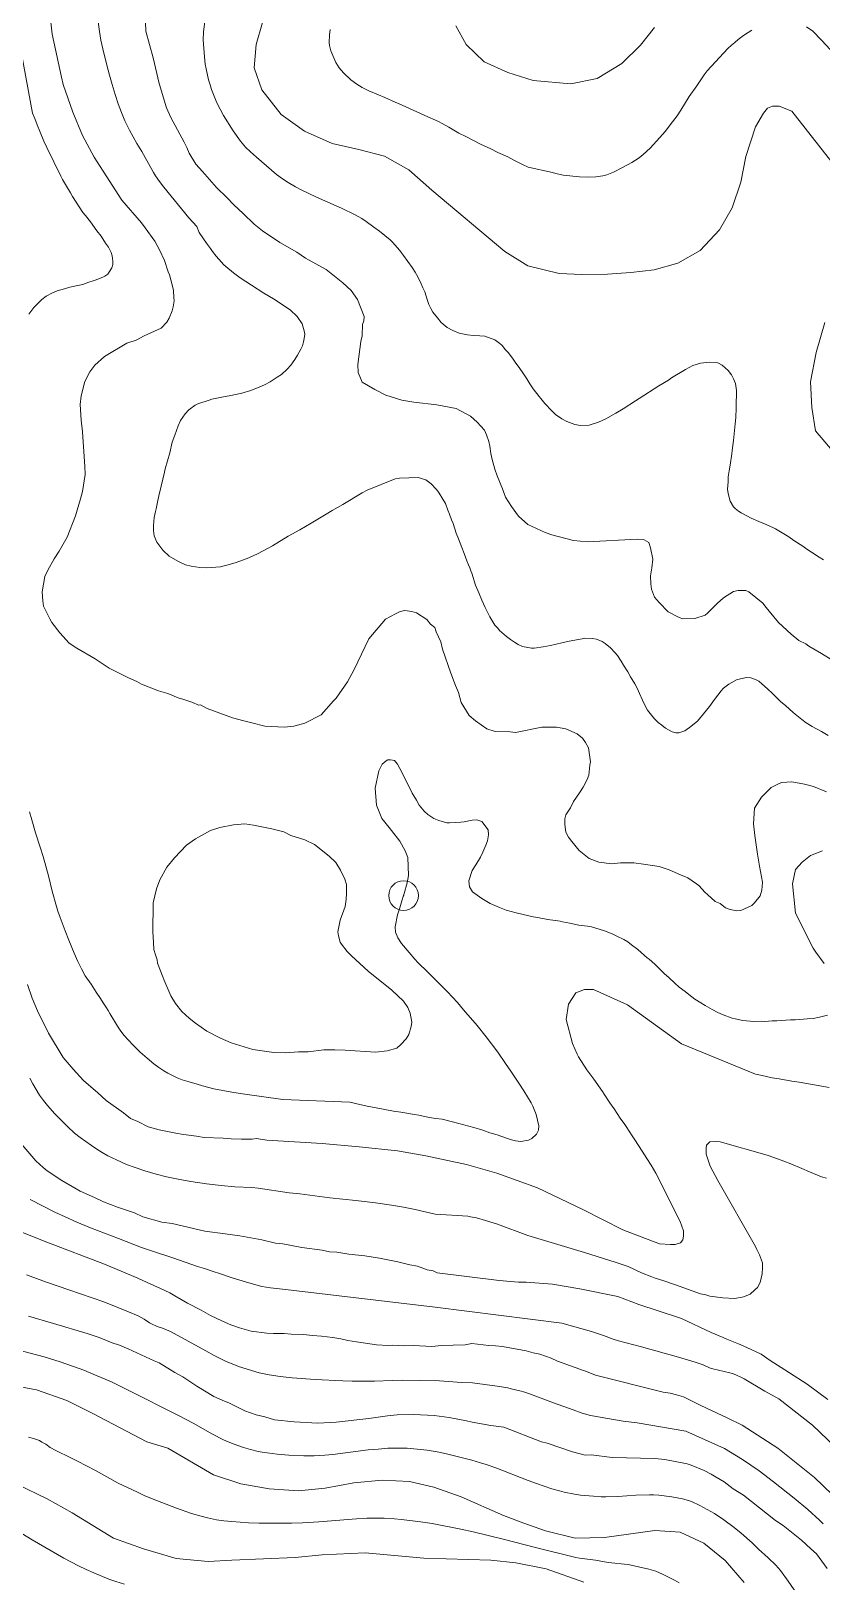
# Model space of a CAD drawing. Header units: metres. Extents: x 548946 to 557077, y 1838800 to 1845419.
# Drawn here: x 552722 to 553096, y 1842245 to 1842978 of the extents above; entities that cross this region are included whole.
import ezdxf

# ---------------------------------------------------------------- set-up
doc = ezdxf.new("R2010")
doc.units = ezdxf.units.M
doc.header["$LTSCALE"] = 28
doc.header["$PDMODE"] = 32
doc.header["$PDSIZE"] = 14
doc.layers.add('1', color=7, linetype='Continuous', lineweight=13)
doc.layers.add('2', color=7, linetype='Continuous', lineweight=13)

msp = doc.modelspace()

# ---------------------------------------------------------------- linework, layer by layer
at = {"layer": '1'}
for points in [[(552796.78, 1842920.53), (552795.72, 1842923.2), (552794.43, 1842925.59), (552788.18, 1842937.26), (552786.14, 1842941.83), (552782.64, 1842953.34), (552779.85, 1842965.45), (552776.35, 1842978.12), (552775.83, 1842990.48)], [(552731.31, 1842983.77), (552732.11, 1842976.75), (552736.47, 1842956.41), (552737.38, 1842952.96), (552741.94, 1842939.76), (552746.49, 1842928.85), (552751.99, 1842918.55), (552756.3, 1842911.93), (552764.99, 1842898.19), (552774.33, 1842887.57), (552776.13, 1842885.23), (552780.66, 1842878.89), (552782.91, 1842874.83), (552785.26, 1842869.76), (552786.9, 1842864.36), (552787.57, 1842862.91), (552788.87, 1842858.24), (552789.44, 1842855.51), (552789.56, 1842852.22), (552789.73, 1842850.71), (552789.3, 1842847.87), (552788.74, 1842846.02), (552787.36, 1842842.56), (552786.31, 1842840.66), (552783.59, 1842837.81), (552775.63, 1842834.11), (552771.78, 1842832.14), (552767.38, 1842830.62), (552756.92, 1842824.34), (552752.31, 1842820.26), (552749.87, 1842817.18), (552747.6, 1842812.6), (552745.83, 1842805.8), (552745.29, 1842801.67), (552745.87, 1842794.37), (552746.5, 1842788.85), (552747.56, 1842772.43)], [(552753.91, 1842982.56), (552754.44, 1842977.86), (552755.12, 1842973.91), (552756.02, 1842969.76), (552757.89, 1842962.1), (552759.17, 1842957.3), (552760.41, 1842952.86), (552761.87, 1842948.17), (552763.35, 1842943.73), (552764.89, 1842939.61), (552766.51, 1842935.69), (552768.59, 1842931.29), (552772.1, 1842925.05), (552774.42, 1842921.25), (552779.93, 1842911.31), (552780.88, 1842909.8), (552782.78, 1842907.01), (552784.83, 1842904.33), (552796.71, 1842889.94), (552800.48, 1842885.78), (552801.6, 1842882.91), (552803.54, 1842879.94), (552804.97, 1842877.91), (552806.95, 1842875.44), (552807.92, 1842873.96), (552809.57, 1842871.75), (552810.93, 1842870.31), (552813.22, 1842867.78), (552814.12, 1842866.88), (552817.85, 1842863.92)], [(553100.37, 1842916.21), (553081.52, 1842940.31), (553075.58, 1842942.66), (553072.32, 1842942.66), (553069.94, 1842941.77), (553068.16, 1842939.42), (553064.3, 1842932.96), (553059.71, 1842918.86), (553057.39, 1842906.68), (553053.39, 1842894.69), (553047.41, 1842884.27), (553038.27, 1842874.51), (553027.7, 1842868.43), (553016.52, 1842865.35), (553005.39, 1842864.08), (552994.46, 1842863.34), (552982.31, 1842863.1), (552971.63, 1842863.54), (552956.86, 1842867.23), (552945.96, 1842874.05), (552911.5, 1842903.03), (552900.53, 1842912.66), (552889.04, 1842919.03), (552877.03, 1842922.14), (552864.4, 1842925.05), (552851.3, 1842930.85), (552840.28, 1842938.68), (552831.14, 1842950.32), (552827.5, 1842960.79), (552828.42, 1842971.79), (552831.45, 1842982.25)], [(552922.74, 1842980.54), (552927.71, 1842971.76), (552936.2, 1842963.64), (552947.41, 1842958.64), (552959.26, 1842954.75), (552977.11, 1842953.21), (552989.5, 1842955.78), (553001.26, 1842962.76), (553010, 1842971.45), (553016.6, 1842979.77)], [(553099.77, 1842969.23), (553095.55, 1842973.83), (553091.38, 1842978.04), (553088.44, 1842980.2)], [(553005.93, 1842916.04), (553001.54, 1842913.62), (552997.34, 1842911.51), (552994.1, 1842910.24), (552992.29, 1842909.75), (552988.99, 1842909.28), (552984.92, 1842909.14), (552981.23, 1842909.3), (552973.45, 1842910.13), (552970.03, 1842910.79), (552968.38, 1842911.26), (552956.93, 1842913.86), (552954.29, 1842915.06), (552950.17, 1842917.08), (552947.3, 1842918.65), (552942.56, 1842920.8), (552939.38, 1842922.43), (552936.11, 1842923.95), (552934.42, 1842924.76), (552927.54, 1842928.26), (552924.25, 1842929.98), (552919.44, 1842932.72), (552916.35, 1842934.46), (552914.55, 1842935.35), (552908.23, 1842938.22), (552904.44, 1842939.99), (552897.49, 1842943.18), (552894.13, 1842944.59), (552889.2, 1842946.72), (552886.26, 1842947.98), (552881.66, 1842949.85), (552878.59, 1842951.4), (552876, 1842953.1), (552873.28, 1842955.08), (552869.81, 1842958.37), (552867.74, 1842960.73), (552866.15, 1842963.25), (552863.81, 1842968.87), (552863.13, 1842971.38), (552862.97, 1842972.76), (552863.07, 1842976.26), (552863.37, 1842978.89)], [(553062.58, 1842978.54), (553060.81, 1842977.44), (553058.67, 1842976.1), (553056.09, 1842974.21), (553054.57, 1842972.73), (553053.02, 1842971.46), (553051.2, 1842969.85), (553041.55, 1842959.4), (553040.1, 1842957.41), (553036.67, 1842952.19), (553032.97, 1842947.18), (553029.11, 1842940.82), (553027.27, 1842938.08), (553025.21, 1842935.21), (553021.7, 1842930.74), (553019.15, 1842927.78), (553014.54, 1842922.84), (553011.26, 1842919.79), (553009.39, 1842918.32), (553005.93, 1842916.04)], [(552717.61, 1842967.48), (552722.92, 1842939.34), (552723.91, 1842936.76), (552725.04, 1842933.89), (552726.54, 1842930.37), (552728.22, 1842926.17), (552729.56, 1842923.14), (552736.2, 1842909.63), (552737.08, 1842908.03), (552740.8, 1842901.67), (552741.79, 1842899.99), (552746.55, 1842892.45), (552747.91, 1842891.01), (552750.24, 1842888.08), (552753.23, 1842883.73), (552755.21, 1842881.27), (552757.39, 1842877.92), (552758.71, 1842875.98), (552759.99, 1842873.53), (552760.48, 1842871.89), (552760.86, 1842869.44), (552760.73, 1842867.93), (552760.32, 1842866.28), (552758.36, 1842863.36), (552756.98, 1842862.31), (552754.71, 1842861.25), (552751.45, 1842860.08), (552749.53, 1842859.46), (552746.55, 1842858.42), (552744.21, 1842857.95), (552740.51, 1842857.13), (552738, 1842856.44), (552734.52, 1842855.45), (552732.33, 1842854.5), (552729.31, 1842852.96), (552727.31, 1842851.33), (552725.43, 1842849.42), (552723.55, 1842847.51), (552721.11, 1842844.43)], [(553100.1, 1842681.33), (553095.46, 1842684.11), (553089.48, 1842687.49), (553088.09, 1842688.6), (553084.85, 1842690.26), (553081.21, 1842693.15), (553075.23, 1842698.81), (553070.81, 1842704.15), (553069.35, 1842705.76), (553067.84, 1842707.88), (553061.13, 1842713.21), (553059.79, 1842713.82), (553056.22, 1842713.92), (553053.99, 1842713.41), (553049.27, 1842710.33), (553046.26, 1842707.7), (553041.71, 1842703.11), (553040.54, 1842702.21), (553035.64, 1842700.64), (553030.06, 1842700.51), (553028.22, 1842701.06), (553023.08, 1842703.77), (553018.78, 1842708.11), (553016.7, 1842710.67), (553015.24, 1842714.56), (553014.95, 1842717.07), (553014.77, 1842720.86), (553015.38, 1842724.49), (553015.92, 1842728.62), (553014.79, 1842734.08), (553014, 1842736.53), (553011.82, 1842737.8), (553008.47, 1842738.18), (552985, 1842736.77), (552978.31, 1842737.52), (552968.1, 1842740.17), (552964.92, 1842741.33), (552956.88, 1842744.98), (552952.35, 1842749.04), (552949.04, 1842753.49), (552946.24, 1842757.99), (552944.78, 1842761.89), (552942.31, 1842767.96), (552941.18, 1842771.13), (552939.88, 1842775.81), (552939.32, 1842778.54), (552938.91, 1842782.05), (552938.4, 1842784.28), (552937.28, 1842787.46), (552936.27, 1842789.63), (552932.8, 1842793.3), (552929.67, 1842796.24), (552922.91, 1842799.79), (552913.82, 1842801.54), (552902.99, 1842802.84), (552897.3, 1842803.72), (552889.66, 1842806.15), (552884.52, 1842808.86), (552878.54, 1842812.24), (552876.74, 1842816.86), (552876.56, 1842820.65), (552877.87, 1842831.48), (552878.58, 1842834.1), (552878.73, 1842839.45), (552879.28, 1842841.29), (552879.56, 1842843.36), (552876.35, 1842851.38), (552873.33, 1842855.6), (552869.36, 1842859.21), (552861.53, 1842865.43), (552851.75, 1842870.92), (552847.62, 1842873.75), (552839.74, 1842878.18), (552831.47, 1842883.84), (552827.56, 1842886.95), (552822.41, 1842891.95), (552817.88, 1842896.01), (552814.7, 1842899.46), (552809.83, 1842904.24), (552803.11, 1842911.85), (552799.92, 1842915.3), (552796.78, 1842920.53)], [(552817.85, 1842863.92), (552821.01, 1842861.58), (552826.3, 1842858.1), (552832.11, 1842854.37), (552836.72, 1842851.61), (552844.49, 1842846.51), (552847.85, 1842843.3), (552850.25, 1842839.78), (552851.22, 1842836.5), (552851.4, 1842834.93), (552851.23, 1842832.91), (552850.82, 1842831.27), (552850.32, 1842829.51), (552849.52, 1842827.83), (552848.04, 1842825.06), (552846.78, 1842823.02), (552844.79, 1842820.3), (552843.11, 1842818.41), (552840.41, 1842815.91), (552838.35, 1842814.67), (552835.12, 1842812.41), (552832.67, 1842811.13), (552831.05, 1842810.44), (552825.91, 1842808.26), (552821.76, 1842807.09), (552816.59, 1842806), (552812.2, 1842805.19), (552807.62, 1842804.17), (552806.27, 1842803.82), (552800.89, 1842802), (552799.75, 1842801.47), (552796.71, 1842799.23), (552795.03, 1842797.34), (552792.81, 1842794.09), (552791.59, 1842791.66), (552790.01, 1842787.19), (552788.88, 1842783.96), (552787.67, 1842778.84), (552785.53, 1842771.41), (552785.12, 1842769.76), (552784.4, 1842766.39), (552783.67, 1842763.21), (552782.5, 1842758.59), (552781.86, 1842755.52), (552781.21, 1842752.45), (552780.97, 1842751.2)], [(553101.44, 1842778.85), (553092.63, 1842789.21), (553090.98, 1842800.27), (553090.35, 1842812.5), (553093, 1842826.25), (553097.01, 1842840.5)], [(552747.56, 1842772.43), (552747.8, 1842768.67), (552746.43, 1842760.64), (552745.55, 1842757.23), (552743.18, 1842749.08), (552739.25, 1842738.98), (552735.43, 1842732.44), (552733.04, 1842728.87), (552730.1, 1842723.45)], [(552812.15, 1842725.13), (552815.28, 1842725.91), (552819.04, 1842727.04), (552825.08, 1842729.23), (552829.43, 1842731.33), (552836.21, 1842734.9), (552843.66, 1842739.54), (552849.1, 1842742.56), (552854.43, 1842745.66), (552861.62, 1842749.98), (552864.33, 1842751.59), (552869.38, 1842754.56), (552878.54, 1842760), (552880.99, 1842761.28), (552894.15, 1842766.57), (552896.21, 1842766.91), (552905.05, 1842767.22), (552908.67, 1842766.14), (552911.08, 1842764.22), (552913.57, 1842761.71), (552914.27, 1842760.79), (552914.97, 1842759.88), (552916.69, 1842757.08), (552917.84, 1842754.92), (552918.99, 1842751.85), (552919.8, 1842749.95), (552920.82, 1842747.17), (552921.5, 1842745.56), (552923.03, 1842740.94), (552924.13, 1842738.27), (552925.7, 1842734.16), (552926.72, 1842731.38), (552928.02, 1842727.84), (552928.73, 1842726.03), (552929.39, 1842724.6), (552929.96, 1842723.07), (552930.38, 1842722.02), (552932.13, 1842716.34), (552933.63, 1842712.82), (552935.13, 1842709.3), (552936.63, 1842705.78), (552938.92, 1842701.45)], [(552780.97, 1842751.2), (552780.39, 1842748.27), (552780.01, 1842744.63), (552780, 1842742.13), (552780.38, 1842739.68), (552781.61, 1842736.73), (552782.93, 1842734.79), (552784.45, 1842732.86), (552787.46, 1842730.11), (552791.43, 1842727.68), (552792.7, 1842727.02), (552795.11, 1842726), (552797.79, 1842725.31), (552801.95, 1842724.69), (552805.06, 1842724.55), (552811.69, 1842725.01), (552812.15, 1842725.13)], [(552730.1, 1842723.45), (552728.66, 1842720.49), (552727.46, 1842713.24), (552727.7, 1842708.94), (552727.98, 1842706.44), (552730.96, 1842700.43), (552731.91, 1842698.76), (552735.78, 1842693.86), (552740.14, 1842689.03), (552743.72, 1842686.64), (552752.43, 1842681.54), (552759.02, 1842677.21), (552768.18, 1842672.67), (552772.2, 1842670.84), (552774.38, 1842669.57), (552782.37, 1842666.42), (552786.83, 1842665.15), (552791.63, 1842663.16), (552794.25, 1842662.44), (552798.5, 1842660.89), (552801.18, 1842659.68), (552802.18, 1842659.79), (552805.42, 1842658.13), (552817.37, 1842653.65), (552822.61, 1842652.22), (552826.52, 1842651.4), (552832.54, 1842649.8), (552841.75, 1842649.33), (552846.26, 1842649.84), (552851.44, 1842651.2), (552859.12, 1842655.13), (552865.08, 1842661.69)], [(552865.08, 1842661.69), (552866.34, 1842663.07), (552871.56, 1842670.78), (552874.72, 1842676.48), (552881.7, 1842691), (552889.53, 1842700.28), (552894.31, 1842702.86), (552896.48, 1842703.87), (552898.71, 1842704.38), (552902.06, 1842704), (552904.18, 1842703.23), (552909.1, 1842700.23), (552910.89, 1842697.89), (552912.85, 1842696.34), (552913.58, 1842694.39), (552915.66, 1842689.55), (552916.56, 1842686.09), (552920.39, 1842674.84), (552922.58, 1842669), (552923.99, 1842665.6), (552925.28, 1842660.92), (552929.04, 1842654.74), (552932.11, 1842652.3), (552937.37, 1842648.58), (552941.33, 1842647.26), (552948.47, 1842647.06), (552951.03, 1842646.84), (552963.46, 1842649.28), (552970.32, 1842649.3), (552974.72, 1842648.54), (552980.08, 1842646.1), (552982.6, 1842644.1), (552984.11, 1842641.99), (552985.4, 1842639.6), (552986.43, 1842632.85), (552986.1, 1842631.29), (552985.61, 1842626.66), (552984.84, 1842624.54), (552982.95, 1842621.02), (552981.24, 1842618.29), (552978.41, 1842614.15), (552976.97, 1842611.19), (552974.8, 1842607.89), (552974.25, 1842606.05), (552974.32, 1842603.26), (552974.72, 1842599.75), (552976.01, 1842597.36), (552977.52, 1842595.25), (552981.05, 1842591.08), (552985.8, 1842587.3), (552990.32, 1842585.53), (552996.51, 1842584.72), (553000.52, 1842585.17), (553006.88, 1842585.14), (553011.51, 1842584.65), (553018.76, 1842583.45), (553023.51, 1842581.96), (553028.87, 1842579.52), (553032.33, 1842578.14), (553036.46, 1842575.31), (553037.58, 1842574.42), (553040.49, 1842571.2), (553041.61, 1842570.31), (553045.3, 1842566.92), (553047.7, 1842565.93), (553050.22, 1842563.93), (553052.34, 1842563.15), (553055.46, 1842562.5), (553057.47, 1842562.73), (553062.53, 1842565.08), (553063.92, 1842566.26)], [(552938.92, 1842701.45), (552941.28, 1842697.43), (552942.64, 1842695.99), (552943.46, 1842694.98), (552946.77, 1842692.17), (552948.64, 1842690.68), (552950.48, 1842689.4), (552952.19, 1842688.4), (552954.3, 1842687.44), (552958.48, 1842686.62), (552959.77, 1842686.67), (552964.11, 1842687.17), (552967.52, 1842687.86), (552972.86, 1842689.17), (552976.36, 1842689.96), (552982.42, 1842691.06), (552983.69, 1842691.3), (552987.2, 1842691.2), (552989.23, 1842690.84), (552991.84, 1842689.84), (552993.36, 1842688.82), (552995.79, 1842686.7), (552997.84, 1842684.54), (552999.09, 1842683.19), (553000.9, 1842680.5), (553002.02, 1842678.53), (553003.98, 1842675.36), (553005.34, 1842673.02), (553007.41, 1842669.77), (553008.58, 1842667.41), (553009.53, 1842665.22), (553010.9, 1842661.99), (553012.33, 1842659.06), (553013.32, 1842657.37), (553015.19, 1842654.99), (553016.68, 1842653.27), (553018.38, 1842651.57), (553020.13, 1842650.17), (553021.89, 1842648.77), (553024.98, 1842647.03), (553026.63, 1842646.62), (553028.11, 1842646.69), (553031, 1842647.62), (553033.23, 1842649.07), (553036.88, 1842652.09), (553042.66, 1842659.13), (553044.99, 1842662.29), (553048.11, 1842666.44), (553049.26, 1842667.67), (553050.44, 1842668.71), (553051.73, 1842669.65), (553055.29, 1842671.66), (553059.95, 1842672.79), (553062.17, 1842672.64), (553064.36, 1842671.8), (553065.85, 1842670.97), (553067.39, 1842669.75), (553070.04, 1842667.46), (553072.31, 1842665.12), (553076.22, 1842661.48), (553078.65, 1842659.36), (553081.99, 1842656.35), (553083, 1842655.37), (553086.19, 1842652.84), (553088.25, 1842651.38), (553091.15, 1842649.61), (553095.51, 1842647.22), (553098.71, 1842645.39)], [(552898.13, 1842569.72), (552898.43, 1842570.65), (552899.84, 1842575.8), (552900.44, 1842579.26), (552900.06, 1842587.8), (552898.8, 1842590.95), (552896.29, 1842595.45), (552892.42, 1842600.5), (552891.37, 1842601.87), (552887.89, 1842606.07), (552885.39, 1842612.5), (552884.7, 1842620.55), (552886.35, 1842628.73), (552888.01, 1842631.87), (552889.94, 1842633.37), (552890.62, 1842633.92), (552892, 1842633.92), (552893.79, 1842633.51), (552895.31, 1842631.87), (552897.38, 1842627.78), (552902.17, 1842618.18), (552904.26, 1842614.73), (552905.52, 1842612.48), (552907.85, 1842609.55), (552909.63, 1842607.96), (552912.44, 1842606.08), (552914.74, 1842605.15), (552918.55, 1842604.09), (552919.76, 1842604.03), (552925.21, 1842604.35), (552926.68, 1842604.62), (552930.48, 1842605.35), (552932.76, 1842605.51), (552935.04, 1842604.78), (552938.1, 1842600.74), (552938.26, 1842598.46), (552937.79, 1842595.61), (552937.03, 1842593.53), (552935.61, 1842590.17), (552934.37, 1842587.94), (552932.2, 1842584.29), (552930.52, 1842581.51), (552928.98, 1842576.64), (552929.3, 1842573.88), (552930.66, 1842571.55), (552931.76, 1842570.67), (552935.12, 1842568.36), (552938.98, 1842566.01), (552943.39, 1842564.12), (552946.63, 1842562.8), (552951.36, 1842561.54), (552954.54, 1842560.81), (552959.25, 1842559.75), (552960.48, 1842559.49), (552964.75, 1842558.78), (552966.29, 1842558.46), (552972.07, 1842557.62), (552973.21, 1842557.26), (552976.67, 1842556.65), (552978.71, 1842556.29), (552980.97, 1842555.75), (552982.08, 1842555.58), (552984.91, 1842555.3), (552986.84, 1842555.02), (552990.56, 1842553.85), (552993.04, 1842553.14), (552996.7, 1842551.66), (552998.92, 1842550.62), (553002.1, 1842548.99), (553004.03, 1842547.81), (553005.78, 1842546.41), (553008.72, 1842544.26), (553010.28, 1842542.84), (553013.16, 1842540.37), (553014.04, 1842539.68), (553016.81, 1842537.3), (553018.61, 1842535.51), (553021.42, 1842532.74), (553023.42, 1842530.97), (553026.21, 1842528.39), (553028.23, 1842526.43), (553031.06, 1842524.36), (553032.9, 1842523.07), (553035.76, 1842520.81), (553038.46, 1842519.02), (553040.58, 1842517.87), (553043.9, 1842515.95)], [(553063.92, 1842566.26), (553066.59, 1842569.61), (553067.31, 1842572.24), (553067.63, 1842576.08), (553066.26, 1842583.55), (553065.35, 1842589.29), (553064.1, 1842598.04), (553063.47, 1842603.56), (553063.89, 1842610.97), (553067.11, 1842616.17), (553071.66, 1842620.76), (553075.5, 1842622.72), (553076.73, 1842623.12), (553081.52, 1842623.41), (553087.49, 1842622.31), (553091.68, 1842621.27), (553097.82, 1842618.67)], [(552721.47, 1842609.37), (552722.51, 1842605.5), (552724.3, 1842599.42), (552726.47, 1842592.68), (552727.89, 1842588.15), (552730.33, 1842579.05), (552732.14, 1842571.88), (552734.18, 1842564.53), (552734.82, 1842562.4), (552735.86, 1842559.43), (552738.29, 1842553.02), (552739.99, 1842548.63), (552742.49, 1842542.53), (552744.23, 1842538.63), (552746.04, 1842535.05), (552747.8, 1842531.86), (552750.55, 1842527.88), (552752.88, 1842524.06), (552755.02, 1842521.11), (552756.25, 1842519.05), (552757.73, 1842516.63), (552758.56, 1842515.43), (552759.42, 1842514.03), (552763.02, 1842508.08), (552764.63, 1842505.72), (552766.21, 1842503.56), (552770.16, 1842499.2), (552773.69, 1842495.79), (552776.95, 1842492.92), (552780.11, 1842490.32), (552782.46, 1842488.56), (552784.8, 1842487), (552786.84, 1842485.8), (552791.18, 1842483.65), (552793.52, 1842482.75), (552796.84, 1842481.71), (552800.6, 1842480.68), (552803.21, 1842479.82), (552808.47, 1842478.42), (552817.04, 1842476.88), (552821.99, 1842476.14), (552841.05, 1842473.41), (552872.68, 1842472.21), (552877.5, 1842471.06), (552880.98, 1842470.26), (552885.17, 1842469.44), (552893.43, 1842467.9), (552896.87, 1842467.49), (552903.29, 1842466.33), (552905.32, 1842465.96), (552910.23, 1842464.93), (552913.28, 1842464.48), (552916.32, 1842464.03), (552924.23, 1842462.04), (552931.33, 1842460.16), (552935.48, 1842458.84), (552938.9, 1842457.73), (552942.32, 1842456.63), (552946.68, 1842455.13), (552949.07, 1842454.31), (552951.02, 1842453.83), (552953.45, 1842453.51), (552957.17, 1842454.13), (552958.68, 1842454.91), (552960.93, 1842457.06), (552961.82, 1842458.86), (552962.07, 1842460.98), (552960.76, 1842466.32), (552959.22, 1842470.24), (552958.34, 1842471.83), (552954.9, 1842477.43), (552952.59, 1842481.05), (552948.85, 1842486.71), (552946.23, 1842490.4), (552942.62, 1842495.78), (552937.1, 1842503.03), (552932.8, 1842508.42)], [(552780.14, 1842544.25), (552780.01, 1842547.54), (552779.66, 1842552.83), (552779.7, 1842556.9), (552779.91, 1842561.76), (552779.9, 1842566.33), (552781.44, 1842572.86), (552782.98, 1842577.1), (552786.36, 1842583.08), (552789.92, 1842587.55), (552795.59, 1842593.53), (552799.81, 1842596.56), (552806.99, 1842600.43), (552811.39, 1842601.95), (552817.86, 1842603.2), (552823.15, 1842603.55), (552827.28, 1842603), (552835.87, 1842601.19), (552841.62, 1842599.82), (552844.86, 1842598.15), (552851.44, 1842596.11), (552856.02, 1842593.84), (552863.01, 1842588.29), (552866.14, 1842585.35), (552868.33, 1842581.78), (552870.35, 1842577.44), (552871.14, 1842574.99), (552871.1, 1842570.92), (552870.94, 1842567.85), (552870.56, 1842564.51), (552868.24, 1842558.14), (552867.09, 1842552.68), (552867.32, 1842550.67), (552868.16, 1842547.72), (552868.78, 1842546.77), (552871.47, 1842543.27), (552873.48, 1842541.21), (552881.42, 1842533.99), (552892.6, 1842525.11), (552898.03, 1842519.88), (552900.16, 1842516.82), (552901.22, 1842514.15), (552901.96, 1842509.92), (552901.69, 1842507.85), (552900.59, 1842504.17), (552899.31, 1842501.99), (552896.81, 1842499.42), (552894.98, 1842497.68), (552890.3, 1842496.38), (552884.78, 1842495.75), (552870.45, 1842496.65), (552865.6, 1842496.86), (552860.52, 1842496.79), (552853, 1842495.93), (552848.43, 1842495.91), (552842.13, 1842495.44), (552836.78, 1842495.59), (552826.96, 1842497.01), (552816.69, 1842500.16), (552811.61, 1842502.37), (552805.13, 1842505.69), (552799.88, 1842509.41), (552796.8, 1842511.86), (552793.39, 1842515.02), (552790.42, 1842518.75)], [(553096.8, 1842537.61), (553092.81, 1842542.99), (553091.55, 1842544.87), (553083.17, 1842561.37), (553081.8, 1842575.24), (553083.17, 1842582.06), (553086.39, 1842585.47), (553090.3, 1842588.66), (553096.04, 1842590.93)], [(552932.8, 1842508.42), (552926.46, 1842515.78), (552923.59, 1842519.15), (552918.9, 1842524.3), (552909.57, 1842533.51), (552904.84, 1842538.16), (552903.37, 1842539.68), (552900.71, 1842542.87), (552897.13, 1842547.15), (552895.33, 1842549.84), (552894.33, 1842552.42), (552894.15, 1842554.89), (552895.29, 1842560.61), (552896.31, 1842563.92), (552897.33, 1842567.23), (552898.13, 1842569.72)], [(552790.42, 1842518.75), (552788.24, 1842522.31), (552784.81, 1842530.05), (552784.42, 1842531.27), (552781.89, 1842537.84), (552781.71, 1842539.35), (552780.92, 1842541.8), (552780.14, 1842544.25)], [(553043.9, 1842515.95), (553046.55, 1842514.56), (553049.07, 1842513.45), (553053.35, 1842511.84), (553054.68, 1842511.5), (553058.37, 1842510.72), (553063.6, 1842510.32), (553067.19, 1842510.33), (553068.79, 1842510.32), (553072.16, 1842510.5), (553074.35, 1842510.55), (553080.86, 1842510.97), (553083.01, 1842511.11), (553085.31, 1842511.15), (553088.72, 1842511.45), (553091.62, 1842511.68), (553094.61, 1842512.31), (553098.32, 1842513.29)], [(552724.52, 1842478.14), (552722.99, 1842480.74), (552721.57, 1842483.47)], [(553067.61, 1842395.29), (553067.63, 1842393.88), (553067.48, 1842391.05), (553066.97, 1842388.94), (553066.58, 1842386.98), (553065.21, 1842384.64), (553064.08, 1842383.47), (553061.79, 1842381.4), (553059.12, 1842380.3), (553058, 1842380.03), (553054.37, 1842379.45), (553048.85, 1842379.65), (553042.74, 1842380.55), (553040.89, 1842381.08), (553038.39, 1842381.66), (553030.51, 1842384.38), (553026.49, 1842385.92), (553020.5, 1842387.85), (553016.9, 1842389.06), (553015.3, 1842389.62), (553010.46, 1842391.57), (553004.19, 1842394.44), (552997.99, 1842396.57), (552983.58, 1842401.17), (552956.76, 1842409.13), (552942.43, 1842414.51), (552936.86, 1842416.27), (552932.5, 1842417.42), (552929.8, 1842417.99), (552928.39, 1842418.21), (552926.02, 1842418.44), (552915.72, 1842419.01), (552913.11, 1842419.27), (552903.64, 1842421.37), (552898.02, 1842422.49), (552892.36, 1842423.47), (552884.82, 1842424.55), (552875.63, 1842425.65), (552863.35, 1842426.98), (552849.06, 1842428.83), (552844.08, 1842429.37), (552829.42, 1842431.49), (552826.52, 1842431.79), (552818.39, 1842432.2), (552811.96, 1842432.73), (552804.97, 1842433.51), (552797.59, 1842434.67), (552791.6, 1842435.76), (552786.08, 1842436.87), (552781.18, 1842438.16), (552775.96, 1842439.72), (552770.83, 1842441.44), (552767.32, 1842442.77), (552762.51, 1842444.84), (552758.39, 1842446.84), (552755.76, 1842448.33), (552753.22, 1842449.96), (552750.72, 1842451.62), (552745.3, 1842455.43), (552742.73, 1842457.42), (552739.3, 1842460.57), (552733.37, 1842466.62), (552729.87, 1842470.58), (552728.01, 1842472.99), (552726.23, 1842475.51), (552724.52, 1842478.14)], [(552716.86, 1842453.26), (552724.48, 1842444.48), (552727.89, 1842441.31), (552729.84, 1842439.76), (552736.72, 1842435.21)], [(553097.83, 1842436.22), (553095.58, 1842436.84), (553089.92, 1842439.19), (553086.15, 1842440.76), (553081.03, 1842442.93), (553077.79, 1842444.31), (553072.98, 1842446.01), (553069.92, 1842447.03), (553047.68, 1842453.44), (553045.24, 1842453.61), (553042.79, 1842453.44), (553041.22, 1842451.88), (553041.04, 1842450.33), (553041.04, 1842447.56), (553042.96, 1842441.85), (553046.6, 1842435.21), (553064.33, 1842403.94), (553065.02, 1842402.49), (553066.23, 1842399.96), (553067.6, 1842396.17), (553067.61, 1842395.29)], [(552736.72, 1842435.21), (552743.53, 1842431.16), (552745.43, 1842430.11), (552752.13, 1842427.06), (552756.43, 1842425.01), (552763.07, 1842422.47), (552771, 1842419.82), (552775.02, 1842417.99), (552783.95, 1842415.46), (552788.86, 1842414.75), (552804.26, 1842411.17), (552813.8, 1842409.98), (552820.77, 1842409), (552831.15, 1842407.14), (552837.67, 1842405.6), (552841.02, 1842405.22), (552850.12, 1842403.46), (552859.65, 1842402.27), (552863.06, 1842401.39), (552866.63, 1842401.29), (552872.32, 1842400.41), (552879.79, 1842399.49), (552886.76, 1842398.51), (552895.35, 1842396.7), (552901.1, 1842395.32), (552904.73, 1842394.72), (552909.25, 1842392.95), (552912.09, 1842392.52), (552913.99, 1842391.46), (552943.29, 1842387.9), (552952.32, 1842387.15), (552955.96, 1842387.04), (552968.5, 1842386.1), (552981.3, 1842384.02), (552999.33, 1842380.33), (553009.19, 1842376.63), (553028.02, 1842370.43), (553029.45, 1842369.92), (553043.37, 1842363.26), (553049.03, 1842360.9), (553050.78, 1842360.23), (553056.29, 1842357.98), (553060.21, 1842356.3), (553067, 1842353.06), (553071.32, 1842350.16), (553078.27, 1842345.66), (553088.69, 1842338.93), (553098.53, 1842331.73)], [(553108.92, 1842302.77), (553091.21, 1842319.6), (553075.38, 1842332), (553068.69, 1842335.61), (553058.97, 1842341.43), (553057.1, 1842342.46), (553055.71, 1842343.09), (553053.9, 1842343.79), (553052.17, 1842344.32), (553044.14, 1842346.24), (553042.67, 1842346.68), (553039.58, 1842347.99), (553035.9, 1842349.35), (553027.96, 1842351.75), (553010.53, 1842356.53), (552999.66, 1842359.32), (552997.09, 1842360.21), (552992.56, 1842361.97), (552986.93, 1842363.82), (552972.82, 1842367.7), (552913, 1842375.36), (552842.4, 1842383.71), (552835.29, 1842384.39), (552831.1, 1842385.12), (552824.97, 1842386.73), (552817.11, 1842389.17), (552811.15, 1842391.24), (552808.2, 1842392.15), (552804.14, 1842393.55), (552800.76, 1842394.58), (552789.16, 1842398.67), (552780.03, 1842401.56), (552774.29, 1842403.54), (552763.48, 1842407.79), (552750.18, 1842412.83), (552743.71, 1842415.51), (552738.21, 1842417.93), (552733.43, 1842420.2), (552727.57, 1842423.12), (552721.79, 1842426.19)], [(552718.1, 1842410.51), (552729.54, 1842405.98), (552756.9, 1842395.64), (552772.64, 1842389.06), (552776.94, 1842387.01), (552783.36, 1842384.19), (552787.66, 1842382.14), (552790.12, 1842380.64), (552796.1, 1842377.26), (552802.58, 1842373.94), (552806.93, 1842371.39), (552812.57, 1842368.73), (552816.59, 1842366.9), (552820.56, 1842365.58), (552826.08, 1842363.92), (552833.56, 1842363), (552836.62, 1842362.84), (552841.7, 1842362.91), (552845.04, 1842362.53), (552850.9, 1842362.44), (552855.02, 1842361.9), (552859.37, 1842361.63), (552864.78, 1842360.98), (552868.41, 1842360.38), (552871.81, 1842359.5), (552875.94, 1842358.96), (552885.26, 1842357.48), (552890.89, 1842357.11), (552892.9, 1842357.34), (552898.53, 1842356.97), (552902.82, 1842357.2), (552911.52, 1842356.68), (552916.04, 1842357.19), (552921.61, 1842357.32), (552927.19, 1842357.45), (552930.42, 1842358.08), (552938.39, 1842357.21), (552941.46, 1842357.05), (552944.81, 1842356.67), (552955.97, 1842354.65), (552959.37, 1842353.77), (552962.49, 1842353.11), (552967.8, 1842351.17), (552970.76, 1842349.73), (552985.33, 1842344.54), (552988.79, 1842343.16)], [(552780.32, 1842349.94), (552767.98, 1842355.65), (552763.18, 1842357.64), (552761.33, 1842358.19), (552754.41, 1842360.95), (552748.61, 1842362.83), (552732.81, 1842367.63), (552720.98, 1842371.1)], [(552781.75, 1842329.18), (552778.09, 1842331.11), (552769.64, 1842335.36), (552760.23, 1842339.97), (552748.44, 1842344.93), (552747.62, 1842345.32), (552735.99, 1842349.45), (552728.31, 1842351.85), (552708.58, 1842356.97)], [(553098.22, 1842251.91), (553093.13, 1842258.7), (553090.55, 1842261.2), (553086.02, 1842265.25), (553077.36, 1842272.14), (553073.78, 1842274.53), (553058.69, 1842286.52), (553053.77, 1842289.51), (553049.58, 1842292.84), (553045.78, 1842294.95), (553043.32, 1842296.45), (553040.08, 1842298.11), (553033.94, 1842300.71), (553032.1, 1842301.26), (553021.45, 1842303.35), (553016.82, 1842303.83), (552996.69, 1842304.32), (552986.65, 1842305.46), (552983.86, 1842305.4), (552977.83, 1842306.99), (552965.94, 1842310.97), (552963.32, 1842311.68), (552945.51, 1842318.54), (552939.32, 1842319.36), (552930.51, 1842320.89), (552927.88, 1842321.6), (552919.57, 1842323.19), (552912.6, 1842324.17), (552902.9, 1842324.59), (552895.03, 1842324.45), (552890.52, 1842323.93), (552881.77, 1842322.68), (552866.22, 1842320.9), (552857.64, 1842320.43), (552846.37, 1842321.17), (552837.11, 1842322.14), (552832.65, 1842323.41), (552828.46, 1842324.45), (552823.16, 1842326.39), (552815.62, 1842330.1), (552813.5, 1842330.87), (552808.42, 1842333.09), (552800.49, 1842338.02), (552793.89, 1842342.35), (552790.09, 1842344.46), (552782.72, 1842348.95), (552780.32, 1842349.94)], [(552988.79, 1842343.16), (553020.71, 1842335.12), (553024.05, 1842334.74), (553026.95, 1842333.81), (553030.36, 1842332.93), (553038.18, 1842328.99), (553041.14, 1842327.55), (553051, 1842322.97), (553058.01, 1842319.62), (553074.9, 1842308.67), (553092.25, 1842294.8), (553104.73, 1842282.71)], [(552717.13, 1842337.68), (552724.66, 1842336.26), (552739.02, 1842331.28), (552751.38, 1842325.13), (552776.91, 1842311.72), (552786.72, 1842308.67), (552808.33, 1842296.05), (552821.24, 1842291.78), (552834.57, 1842289.51), (552848.53, 1842288.6), (552861.1, 1842289.74), (552874.55, 1842292.27), (552888, 1842293.63), (552900.91, 1842292.87), (552912.34, 1842290.25), (552925.28, 1842285.73), (552945.29, 1842276.94), (552954.91, 1842273.22), (552965.14, 1842269.69), (552979.13, 1842266.19), (552992.95, 1842266.56), (553016.81, 1842269.86), (553028.69, 1842268.98), (553039.89, 1842263.75), (553049.99, 1842255.67), (553059.06, 1842245.15)], [(553084.06, 1842239.73), (553079.83, 1842245.88), (553076.09, 1842250.87), (553073.87, 1842253.43), (553070.3, 1842256.93), (553065.75, 1842261), (553062.7, 1842263.91), (553057.53, 1842268.52), (553054.23, 1842271.18), (553049.45, 1842274.83), (553044.91, 1842277.78), (553038.12, 1842281.55), (553034.07, 1842283.53), (553032.63, 1842284.03), (553029.83, 1842284.79), (553024.85, 1842285.68), (553018.64, 1842286.45), (553016.17, 1842286.6), (553014.33, 1842286.62), (553007.78, 1842286.43), (552999.32, 1842285.88), (552993.65, 1842285.7), (552991.44, 1842285.73), (552987.87, 1842285.98), (552981.73, 1842286.56), (552978.8, 1842287.01), (552974.03, 1842287.95), (552971.74, 1842288.48), (552968.07, 1842289.55), (552960.87, 1842291.95), (552956.9, 1842293.39), (552941.76, 1842299.35), (552937.19, 1842300.96), (552934.43, 1842301.83), (552930.32, 1842302.98), (552918.41, 1842305.96), (552913.96, 1842306.92), (552909.29, 1842307.72), (552904.53, 1842308.27), (552899.82, 1842308.61), (552895.2, 1842308.73), (552890.68, 1842308.61), (552886.1, 1842308.29), (552881.36, 1842307.83), (552864.78, 1842305.76), (552860.93, 1842305.37), (552855.81, 1842305.05), (552851.01, 1842304.99), (552843.86, 1842305.31), (552838.41, 1842305.78), (552831.26, 1842306.8), (552829.37, 1842307.16), (552825.81, 1842308.02), (552822.55, 1842308.99), (552818.05, 1842310.56), (552815.25, 1842311.66), (552813.03, 1842312.7), (552807.92, 1842315.3), (552798.72, 1842320.43), (552791.77, 1842324.19), (552781.75, 1842329.18)], [(553028.33, 1842245.08), (553026.15, 1842246.29), (553020.36, 1842249.24), (553017.25, 1842250.54), (553013.88, 1842251.46), (553004.12, 1842253.72), (553002.5, 1842253.96), (552996.37, 1842254.46), (552994.7, 1842254.67), (552988.84, 1842255.72), (552981.13, 1842256.79), (552979.48, 1842257.1), (552959.83, 1842261.85), (552945.74, 1842265.57), (552930.98, 1842269.23), (552925.2, 1842270.42), (552911.69, 1842273.02), (552906.07, 1842273.89), (552897.14, 1842274.96), (552893.76, 1842275.29), (552888.88, 1842275.57), (552884.95, 1842275.63), (552880.83, 1842275.57), (552875.94, 1842275.34), (552858.15, 1842273.83), (552850.32, 1842273.37), (552845.22, 1842273.21), (552829.87, 1842273.18), (552824.82, 1842273.44), (552816.99, 1842273.98), (552813.23, 1842274.32), (552809.73, 1842274.88), (552805.47, 1842275.81), (552802.56, 1842276.54), (552797.87, 1842277.87), (552790.83, 1842280.31), (552779.11, 1842284.94), (552775.62, 1842286.38), (552772.38, 1842287.85), (552763.32, 1842292.14), (552752.62, 1842298.06), (552744.07, 1842302.61), (552739.12, 1842305.09), (552735.7, 1842306.58), (552733.94, 1842307.59), (552731.25, 1842308.97), (552729.14, 1842310.51), (552727.3, 1842311.52), (552726.14, 1842312.31), (552724.72, 1842312.72), (552723.33, 1842313.24), (552721.03, 1842313.84)], [(552766.29, 1842244.4), (552762.26, 1842245.69), (552758.9, 1842246.87), (552751.76, 1842249.73), (552748.24, 1842251.31), (552744.63, 1842253.05), (552737.71, 1842256.67), (552722.72, 1842265.44), (552709.57, 1842273.41)]]:
    msp.add_lwpolyline(points, dxfattribs=at)
msp.add_point((552898.13, 1842569.72), dxfattribs=at)
at = {"layer": '2'}
msp.add_line((553003.2, 1842460.64), (553003.21, 1842460.63), dxfattribs=at)
for points in [[(552804.41, 1842983.79), (552803.69, 1842977.74), (552803.5, 1842974.07), (552804.09, 1842965.9), (552804.47, 1842962.48), (552804.86, 1842960.37), (552806.04, 1842955.15), (552806.69, 1842952.74), (552807.44, 1842950.59), (552809.97, 1842944.31), (552813.1, 1842938.24), (552817.59, 1842931.03), (552821.08, 1842926.19), (552823.48, 1842923.34), (552825.76, 1842921.12), (552828.63, 1842918.5), (552838.02, 1842910.35), (552840.9, 1842908.28), (552843.56, 1842906.57), (552847.06, 1842904.6), (552849.71, 1842903.21), (552856.97, 1842899.68), (552867.77, 1842894.98), (552868.84, 1842894.5), (552875.28, 1842891.34), (552878.37, 1842889.6), (552880.44, 1842888.14), (552884.04, 1842885.46), (552886.74, 1842883.67), (552891.81, 1842879.47), (552893.04, 1842878.31), (552896.16, 1842874.57), (552898.14, 1842872.11)], [(552898.14, 1842872.11), (552900.16, 1842869.25), (552902.19, 1842866.38), (552903.53, 1842864.24), (552904.87, 1842862.1), (552906.46, 1842858.69), (552907.28, 1842856.79), (552908.09, 1842854.89), (552909.35, 1842850.84), (552909.97, 1842848.91), (552910.99, 1842847.03), (552911.98, 1842845.35), (552914.09, 1842842.6), (552915.83, 1842840.5), (552918.7, 1842838.04), (552921.36, 1842836.65), (552924.38, 1842835.49), (552928.37, 1842834.65), (552931, 1842834.36), (552934.11, 1842834.21), (552936.43, 1842833.98), (552941.21, 1842832.33), (552943.6, 1842830.61), (552944.61, 1842829.63), (552946.24, 1842827.62), (552947.49, 1842826.26), (552949.49, 1842823.6), (552950.81, 1842821.66), (552952.95, 1842818.71), (552954.38, 1842816.67), (552956.4, 1842813.81), (552957.77, 1842811.47), (552959.33, 1842809.16), (552962.14, 1842805.49), (552962.96, 1842804.48), (552964.91, 1842802.21), (552968.21, 1842798.7), (552969.9, 1842797), (552972.93, 1842794.95), (552975.17, 1842793.71), (552979.03, 1842792.25), (552981.68, 1842791.76), (552985.84, 1842792.03), (552990.17, 1842793.43), (552993.58, 1842795.02), (552998.36, 1842797.66), (553001.82, 1842799.75), (553007.59, 1842803.41), (553009.36, 1842804.51), (553018.64, 1842810.56), (553023.23, 1842813.18), (553024.69, 1842814.34), (553031.34, 1842818.2), (553034.81, 1842820.09), (553038.38, 1842821.2), (553042.6, 1842821.78), (553046.55, 1842821.34), (553048.65, 1842820.38), (553051.44, 1842817.8), (553052.98, 1842815.69), (553053.99, 1842813.81), (553054.83, 1842811.71), (553055.41, 1842808.38), (553055.35, 1842806.28), (553055.17, 1842802.66), (553055.18, 1842799.97), (553054.97, 1842795.66), (553054.72, 1842792.63), (553054.28, 1842787.79), (553053.94, 1842784.66), (553053.27, 1842779.99), (553053.15, 1842778.48), (553052.38, 1842773.01), (553051.88, 1842770.36), (553051.5, 1842767.62), (553051.37, 1842765.21), (553051.17, 1842761.79), (553051.5, 1842759.73), (553052.32, 1842756.04), (553054.02, 1842753.44), (553054.81, 1842752.63), (553056.26, 1842751.3), (553057.64, 1842750.56), (553060.21, 1842749.06), (553062.31, 1842748.1), (553065.89, 1842746.51), (553068.52, 1842745.32), (553072.51, 1842743.58), (553073.78, 1842742.93), (553077.73, 1842740.68), (553080.1, 1842739.16), (553082.38, 1842737.52), (553086.68, 1842734.82), (553088.55, 1842733.34), (553090.81, 1842731.9), (553094.36, 1842729.61), (553096.4, 1842728.35)], [(553003.24, 1842460.6), (553006.12, 1842456.24), (553007.33, 1842454.39), (553010.75, 1842448.99), (553013.03, 1842445.56), (553014.99, 1842442.39), (553017.22, 1842438.65), (553028.77, 1842415.77), (553030.39, 1842411.41), (553030.39, 1842408.88), (553030.04, 1842407.16), (553028.88, 1842405.66), (553026.33, 1842404.97), (553024.24, 1842404.97), (553019.02, 1842405.2), (553001.66, 1842411.8), (552983.12, 1842421.27), (552961.37, 1842431.68), (552942.2, 1842438.62), (552927.76, 1842442.71), (552908.65, 1842446.81), (552895.17, 1842449.19), (552877.09, 1842451.07), (552859.69, 1842452.63), (552833.53, 1842454.21), (552828.62, 1842454.92), (552826.62, 1842454.69), (552821.55, 1842454.62), (552816.69, 1842454.83), (552812.85, 1842455.15), (552803.92, 1842455.4), (552800.3, 1842456), (552794.11, 1842456.82), (552790.48, 1842457.42), (552782.67, 1842459.06), (552777.42, 1842460.5), (552772.56, 1842462.99), (552769.1, 1842464.37), (552765.75, 1842467.04), (552757.7, 1842472.98), (552753.73, 1842476.59), (552746.96, 1842482.42), (552742.04, 1842487.7), (552737.34, 1842493.26), (552730.44, 1842504.67), (552725.17, 1842515.24), (552722.69, 1842521.31), (552720.44, 1842527.66)], [(553099.11, 1842479.06), (553093, 1842480.16), (553085.04, 1842481.64), (553081.49, 1842482.13), (553075.49, 1842483.14), (553072.14, 1842483.66), (553067.43, 1842484.72), (553064.36, 1842485.36), (553029.42, 1842499.73), (553003.85, 1842518.06), (552987.83, 1842525.31), (552983.63, 1842525.31), (552979.43, 1842523.78), (552975.99, 1842518.44), (552974.85, 1842511.19), (552977.89, 1842499.81), (552980.16, 1842494.79), (552980.8, 1842493.56), (552984.69, 1842487.42), (552987.99, 1842483.01), (552992.15, 1842477.2), (552992.9, 1842475.89), (552995.56, 1842471.8), (552997.59, 1842468.94), (553000.38, 1842464.57), (553002.63, 1842461.53), (553003.21, 1842460.63)], [(552873.89, 1842340.33), (552869.46, 1842340.47), (552856.4, 1842341.16), (552845.54, 1842341.97), (552839.85, 1842342.57), (552834.66, 1842343.28), (552829.9, 1842344.27), (552820.18, 1842347.32), (552817.88, 1842348.17), (552814.38, 1842349.66), (552808.64, 1842352.5), (552804.68, 1842354.59), (552788.06, 1842363.8), (552784.25, 1842365.4), (552781.71, 1842366.19), (552779.12, 1842367.38), (552778.08, 1842367.93), (552775.64, 1842369.55), (552772.77, 1842371.13), (552768.17, 1842373.15), (552763.12, 1842375.21), (552756.48, 1842377.78), (552740.03, 1842383.54), (552729.4, 1842387.14), (552719.94, 1842390.52)], [(553096.35, 1842272.98), (553094.51, 1842274.74), (553089.05, 1842279.64), (553082.64, 1842285.03), (553072.79, 1842292.81), (553066.07, 1842297.96), (553058.17, 1842303.28), (553049.76, 1842308.47), (553031.51, 1842316.74), (553008.43, 1842320.65), (553001.89, 1842321.38), (552986.33, 1842324.04), (552982.42, 1842325.26), (552978.2, 1842326.87), (552969, 1842330.07), (552959.26, 1842333.74), (552955.34, 1842335.09), (552952.96, 1842335.82), (552949, 1842336.78), (552947.32, 1842337.13), (552942.35, 1842337.91), (552930.68, 1842339.5), (552925.49, 1842339.76), (552915.06, 1842340.44), (552906.3, 1842340.7), (552897.65, 1842340.8), (552892.77, 1842340.73), (552884.37, 1842340.38), (552873.89, 1842340.33)], [(552691.38, 1842301.14), (552695.85, 1842299.88), (552705.95, 1842295.95), (552709.69, 1842294.35), (552715.48, 1842291.73), (552729.8, 1842284.82), (552741.66, 1842278.14), (552761.13, 1842266.19), (552775.29, 1842261.16), (552790.7, 1842256.53), (552805.88, 1842255.11), (552816.94, 1842255.82), (552846.86, 1842257.07), (552859.68, 1842258.23), (552879.9, 1842259.31), (552907.65, 1842256.7), (552939.35, 1842255.82), (552951.15, 1842254.54), (552965.45, 1842251.72), (552983.25, 1842245.41)]]:
    msp.add_lwpolyline(points, dxfattribs=at)

doc.saveas('drawing.dxf')
